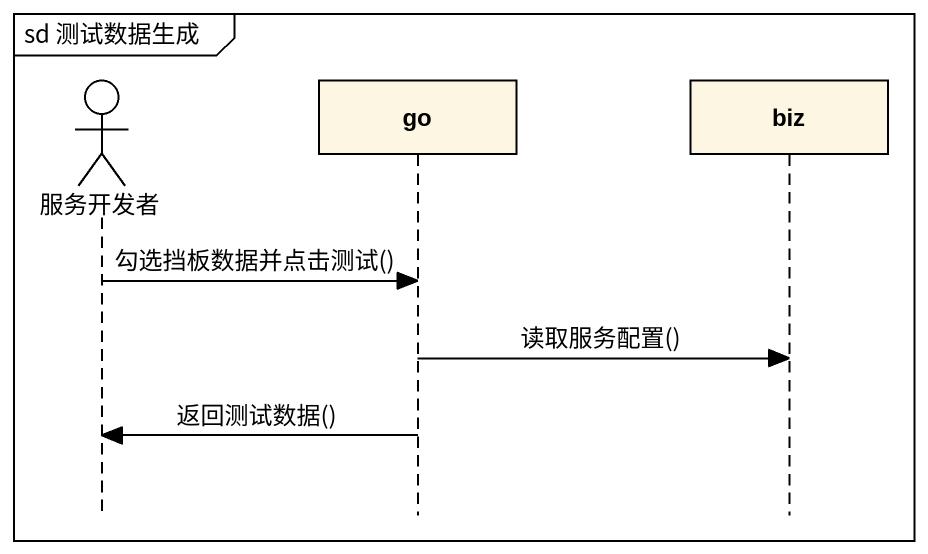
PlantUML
@startuml
mainframe sd 测试数据生成
hide footbox
actor 服务开发者
participant go
participant biz

服务开发者 -> go : 勾选挡板数据并点击测试()
go -> biz : 读取服务配置()
go -> 服务开发者 : 返回测试数据()
@enduml
